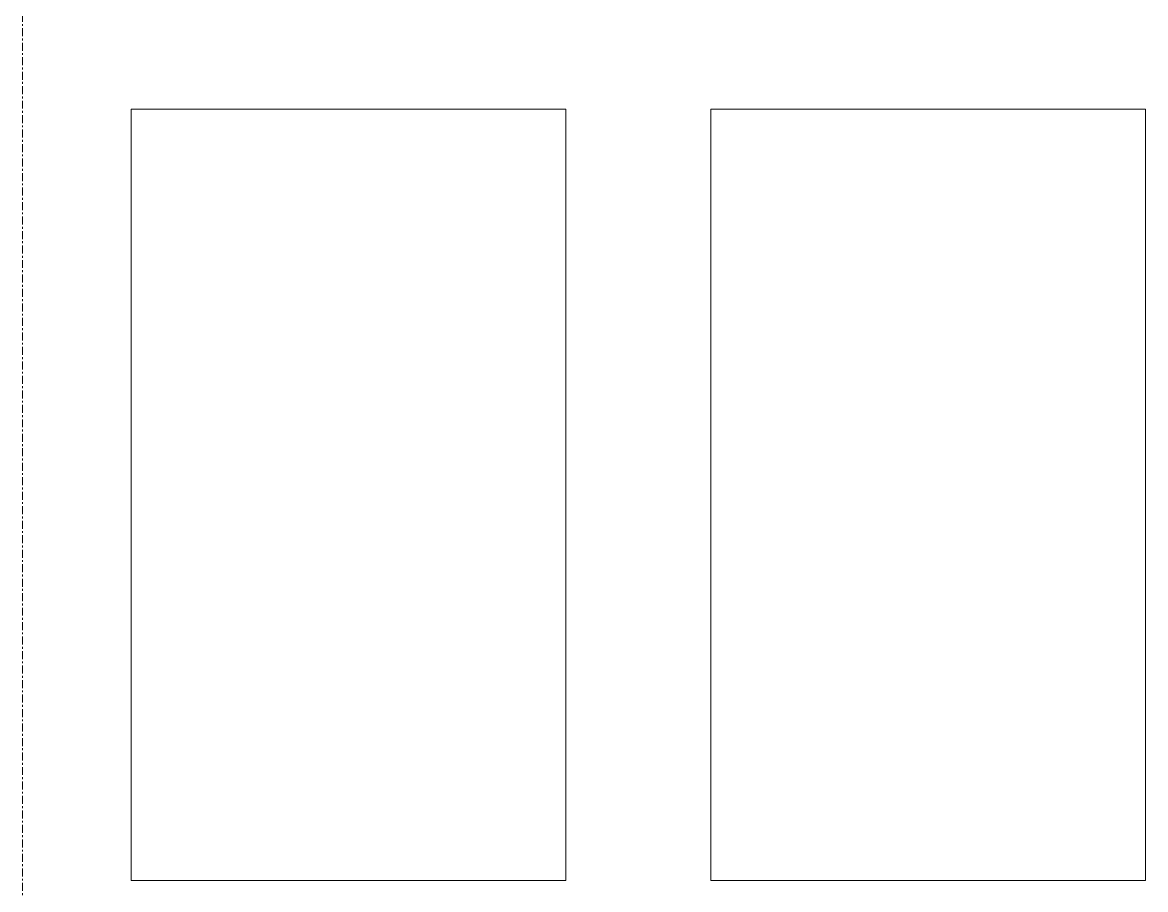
# Model space of a CAD drawing. Header units: millimetres. Extents: x -853228 to -774636, y -17776 to 22455.
# Drawn here: x -790282 to -789507, y 7255 to 7854 of the extents above; entities that cross this region are included whole.
import ezdxf

# ---------------------------------------------------------------- set-up
doc = ezdxf.new("R2010")
doc.units = ezdxf.units.MM
doc.linetypes.add('DPA_Grid _ Level 100', pattern=[10, 5.5, -1.6, 1.3, -1.6])
doc.layers.add('A-GLAZ-CURT', color=2, linetype='Continuous', lineweight=9)
doc.layers.add('S-GRID', color=251, linetype='Continuous', lineweight=9)

# ---------------------------------------------------------------- blocks, each defined once
blk = doc.blocks.new('DPA_CP_Metal Ceiling Panel - Vertical Panel with Gap-V3-4281-01 ENLARGED LOWER PLATFORM LEVEL - REFLECTED CEILING PLAN - SHEET 2')
at = {"layer": 'A-GLAZ-CURT'}
for p, q in [((-780457.37, 7794.02), (-780457.37, 7261.52)), ((-780157.37, 7794.02), (-780457.37, 7794.02)), ((-780157.37, 7794.02), (-780457.37, 7794.02)), ((-780457.37, 7794.02), (-780457.37, 7261.52)), ((-780457.37, 7261.52), (-780457.37, 7794.02)), ((-780457.37, 7794.02), (-780157.37, 7794.02)), ((-780157.37, 7794.02), (-780157.37, 7261.52)), ((-780157.37, 7261.52), (-780157.37, 7794.02)), ((-780157.37, 7794.02), (-780157.37, 7261.52)), ((-780157.37, 7261.52), (-780457.37, 7261.52)), ((-780457.37, 7261.52), (-780157.37, 7261.52)), ((-780157.37, 7261.52), (-780457.37, 7261.52))]:
    blk.add_line(p, q, dxfattribs=at)

msp = doc.modelspace()

# ---------------------------------------------------------------- linework, layer by layer
at = {"layer": 'S-GRID', "linetype": 'DPA_Grid _ Level 100'}
msp.add_line((-790282.37, -17775.64), (-790282.37, 20540.27), dxfattribs=at)

# ---------------------------------------------------------------- block references
at = {"layer": 'A-GLAZ-CURT'}
for p in [(-9750, 0), (-9350, 0)]:
    msp.add_blockref('DPA_CP_Metal Ceiling Panel - Vertical Panel with Gap-V3-4281-01 ENLARGED LOWER PLATFORM LEVEL - REFLECTED CEILING PLAN - SHEET 2', p, dxfattribs=at)

doc.saveas('drawing.dxf')
